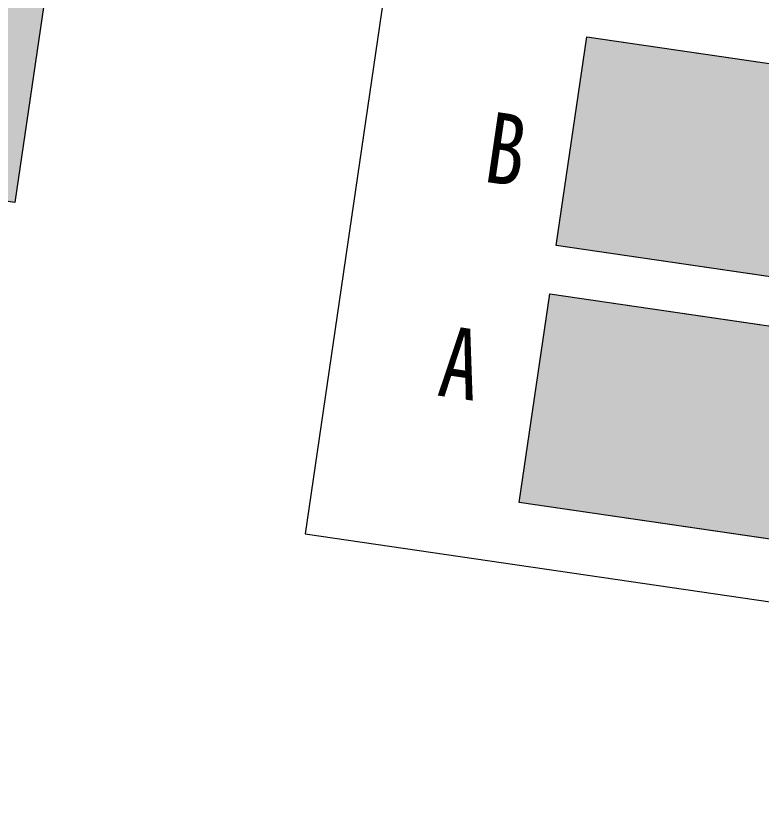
# Model space of a CAD drawing. Header units: inches. Extents: x -414268 to 632271, y -366004 to 318730.
# Drawn here: x 171358 to 183890, y 89138 to 102464 of the extents above; entities that cross this region are included whole.
import ezdxf

# ---------------------------------------------------------------- set-up
doc = ezdxf.new("R2010")
doc.units = ezdxf.units.IN
doc.header["$LTSCALE"] = 1200
doc.header["$MEASUREMENT"] = 0
doc.layers.get('0').update_dxf_attribs({"linetype": 'CONTINUOUS', "lineweight": 0})
doc.layers.add('0--灯箱--字', color=7, linetype='CONTINUOUS', lineweight=0, true_color=0xf7f7f7)
doc.styles.add('-黑体', font='simhei.ttf', dxfattribs={"width": 0.8})

# ---------------------------------------------------------------- blocks, each defined once
blk = doc.blocks.new('A$C27BC456A')
blk.add_hatch(color=250).paths.add_polyline_path([(14884.73986124818, 112855.557986891), (14884.7398612483, 114955.557986891), (8329.665222129555, 114955.557986891), (8329.665222129554, 112855.5579868909)])
at = {"color": 250}
blk.add_lwpolyline([(8329.665222129552, 114955.557986891), (14884.73986124829, 114955.557986891), (14884.73986124818, 112855.557986891), (8329.665222129552, 112855.5579868909), (8329.665222129552, 114955.557986891)], dxfattribs=at)

msp = doc.modelspace()

# ---------------------------------------------------------------- hatches: boundary and pattern name
for points in [[(192236.203186755, 100463.9694660241), (180957.2664206669, 102113.5301828099), (180443.6836424603, 98601.88758572175), (191722.6204085486, 96952.32686893604)], [(191103.0168170847, 92628.98856793925), (191616.5995953443, 96140.63116509958), (180337.6628286649, 97790.19188192228), (179824.0800504279, 94278.5492847587)]]:
    msp.add_hatch(color=250).paths.add_polyline_path(points)
at = {"layer": '0--灯箱--字'}
for points in [[(181517.1213966766, 100380.7016955387), (182013.7510965093, 99760.34953594918), (182507.1004137862, 99688.19648905382), (182174.3585146663, 100103.8324361105), (183313.8902328291, 99937.17428412753), (183365.652201242, 100291.0987942686), (182226.1204830799, 100457.7569462514), (182663.954863516, 100760.6950045823), (182170.6055462391, 100832.8480514777)], [(180885.0927209895, 96059.18058108469), (181381.7224208221, 95438.8284214952), (181875.071738099, 95366.67537459984), (181542.3298389792, 95782.31132165648), (182681.861557142, 95615.65316967353), (182733.623525555, 95969.57767981458), (181594.0918073928, 96136.23583179743), (182031.9261878289, 96439.17389012828), (181538.576870552, 96511.32693702367)]]:
    msp.add_hatch(color=256, dxfattribs=at).paths.add_polyline_path(points)

# ---------------------------------------------------------------- linework, layer by layer
at = {"color": 6}
msp.add_lwpolyline([(164713.3031520977, 113366.3684827256), (178787.9071876241, 111307.9374085104), (176220.321149713, 93751.96613338584), (207766.3517578783, 89138.31380554184)], dxfattribs=at)
at = {"color": 250}
for points in [[(171343.6708114009, 99327.48095329574), (143250.5300346682, 103436.1431787566), (143764.1128128508, 106947.7857758481), (171857.2535895842, 102839.1235503873), (171343.670811401, 99327.4809532958)], [(208536.8244192171, 94493.22536025743), (180443.6836424843, 98601.88758571827), (180957.2664206669, 102113.5301828099), (209050.4071974002, 98004.86795734908), (208536.8244192171, 94493.22536025748)], [(191722.6204075056, 96952.32686932871), (180443.6836414046, 98601.88758602524), (180957.2664195839, 102113.5301831173), (192236.2031856852, 100463.9694664208), (191722.6204075056, 96952.32686932871)], [(191722.6204075055, 96952.3268693287), (180443.6836414046, 98601.88758602526), (180957.2664195839, 102113.5301831173), (192236.2031856849, 100463.9694664208), (191722.6204075055, 96952.3268693287)], [(180337.6628291019, 97790.19188216195), (208430.8036064103, 93681.52965626451), (207917.220828173, 90169.88705910098), (179824.0800508651, 94278.54928499831), (180337.6628291021, 97790.19188216189)], [(180337.6628286649, 97790.19188192228), (191616.599595345, 96140.63116509942), (191103.0168171076, 92628.988567936), (179824.0800504278, 94278.54928475872), (180337.6628286649, 97790.19188192228)]]:
    msp.add_lwpolyline(points, dxfattribs=at)

# ---------------------------------------------------------------- block references
at = {"xscale": 1.689999999944121, "yscale": 1.690000000002328, "zscale": 1.68999999998348, "rotation": 171.6793996826179}
msp.add_blockref('A$C27BC456A', (213386.528931385, 289520.2721880974), dxfattribs=at)

# ---------------------------------------------------------------- texts
at = {"color": 1, "style": '-黑体', "width": 0.8}
for s, p in [('B', (179197.6813073336, 99680.43558082555)), ('A', (178425.7835339126, 96081.67199357499))]:
    msp.add_text(s, height=1190.718722742972, rotation=351.6793996837307, dxfattribs=at).set_placement(p)

doc.saveas('drawing.dxf')
